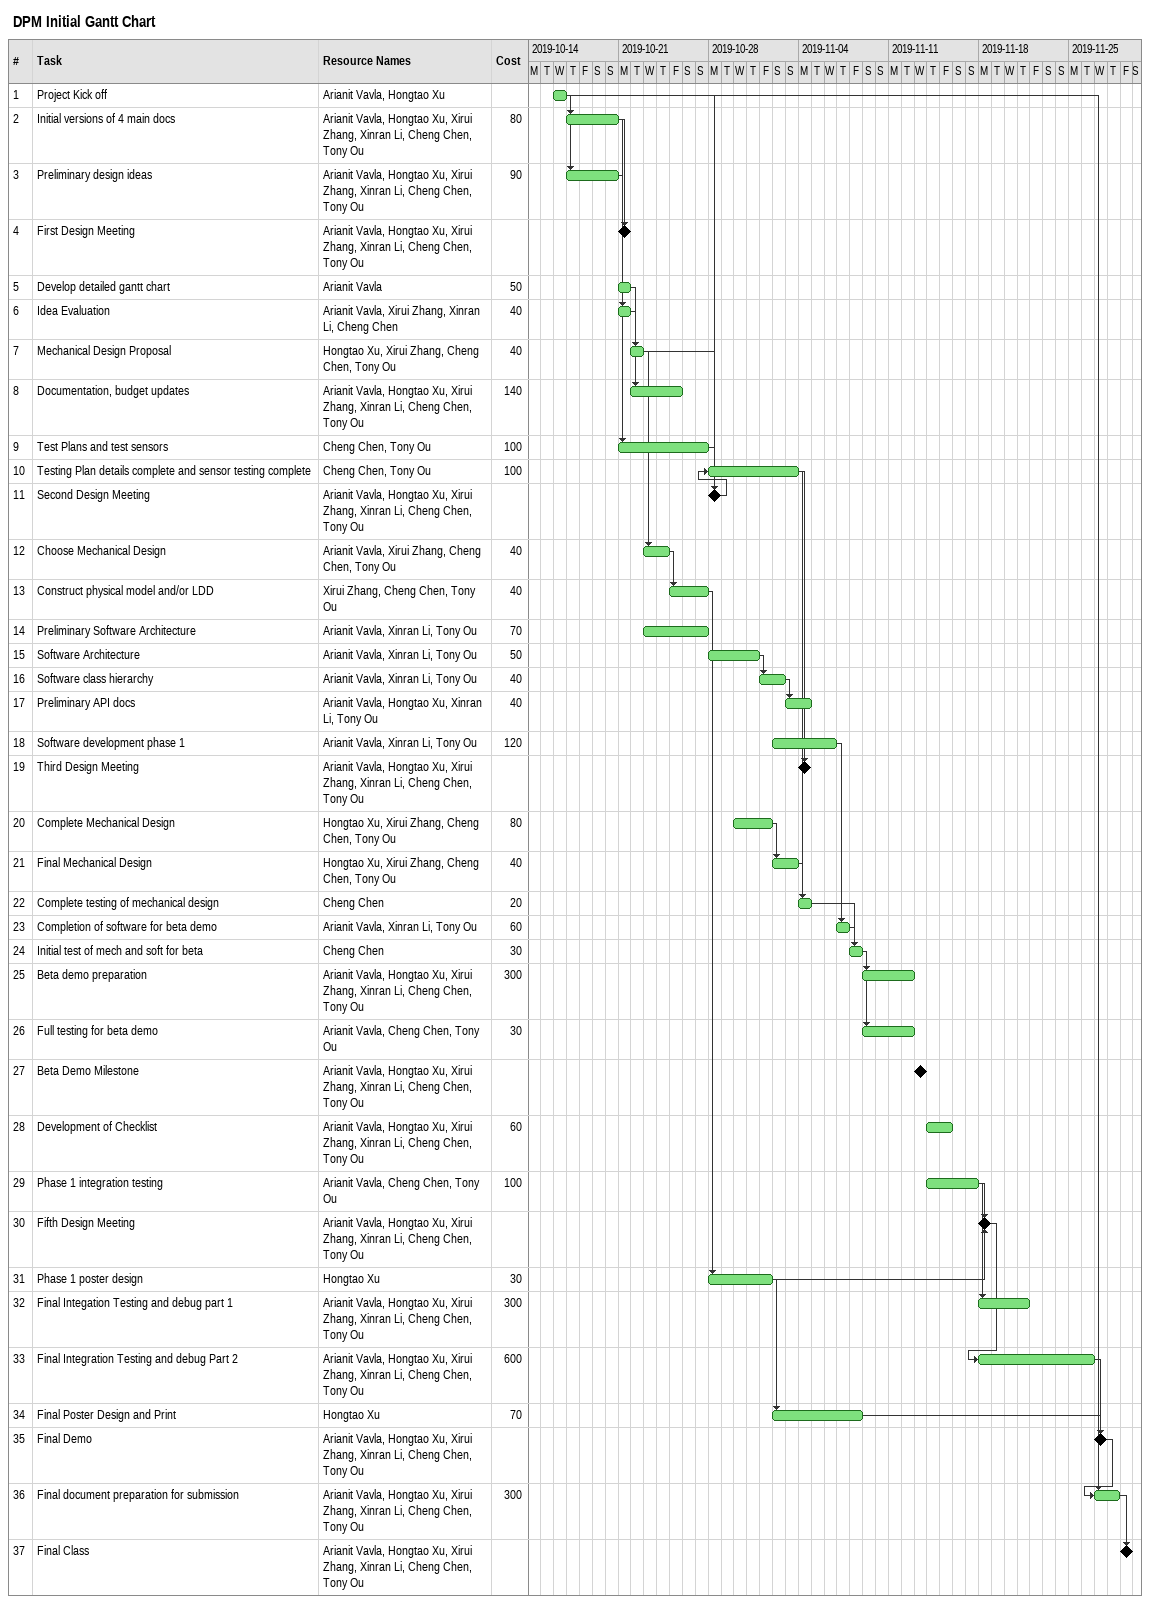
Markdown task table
DPM Initial Gantt Chart

| ID | Task | Start | Finish | Predecessors | Resources | Cost |
|---|---|---|---|---|---|---|
| 1 | Project Kick off | 2019-10-16 | 2019-10-16 |  | Arianit Vavla, Hongtao Xu |  |
| 2 | Initial versions of 4 main docs | 2019-10-17 | 2019-10-20 | 1 | Arianit Vavla, Hongtao Xu, Xirui Zhang, Xinran Li, Cheng Chen, Tony Ou | 80 |
| 3 | Preliminary design ideas | 2019-10-17 | 2019-10-20 | 1 | Arianit Vavla, Hongtao Xu, Xirui Zhang, Xinran Li, Cheng Chen, Tony Ou | 90 |
| 4 | First Design Meeting (milestone) | 2019-10-21 | 2019-10-21 | 2 | Arianit Vavla, Hongtao Xu, Xirui Zhang, Xinran Li, Cheng Chen, Tony Ou |  |
| 5 | Develop detailed gantt chart | 2019-10-21 | 2019-10-21 |  | Arianit Vavla | 50 |
| 6 | Idea Evaluation | 2019-10-21 | 2019-10-21 | 2, 3 | Arianit Vavla, Xirui Zhang, Xinran Li, Cheng Chen | 40 |
| 7 | Mechanical Design Proposal | 2019-10-22 | 2019-10-22 | 6 | Hongtao Xu, Xirui Zhang, Cheng Chen, Tony Ou | 40 |
| 8 | Documentation, budget updates | 2019-10-22 | 2019-10-25 | 5 | Arianit Vavla, Hongtao Xu, Xirui Zhang, Xinran Li, Cheng Chen, Tony Ou | 140 |
| 9 | Test Plans and test sensors | 2019-10-21 | 2019-10-27 | 2 | Cheng Chen, Tony Ou | 100 |
| 10 | Testing Plan details complete and sensor testing complete | 2019-10-28 | 2019-11-03 | 11 | Cheng Chen, Tony Ou | 100 |
| 11 | Second Design Meeting (milestone) | 2019-10-28 | 2019-10-28 | 1, 7, 9 | Arianit Vavla, Hongtao Xu, Xirui Zhang, Xinran Li, Cheng Chen, Tony Ou |  |
| 12 | Choose Mechanical Design | 2019-10-23 | 2019-10-24 | 7 | Arianit Vavla, Xirui Zhang, Cheng Chen, Tony Ou | 40 |
| 13 | Construct physical model and/or LDD | 2019-10-25 | 2019-10-27 | 12 | Xirui Zhang, Cheng Chen, Tony Ou | 40 |
| 14 | Preliminary Software Architecture | 2019-10-23 | 2019-10-27 |  | Arianit Vavla, Xinran Li, Tony Ou | 70 |
| 15 | Software Architecture | 2019-10-28 | 2019-10-31 |  | Arianit Vavla, Xinran Li, Tony Ou | 50 |
| 16 | Software class hierarchy | 2019-11-01 | 2019-11-02 | 15 | Arianit Vavla, Xinran Li, Tony Ou | 40 |
| 17 | Preliminary API docs | 2019-11-03 | 2019-11-04 | 16 | Arianit Vavla, Hongtao Xu, Xinran Li, Tony Ou | 40 |
| 18 | Software development phase 1 | 2019-11-02 | 2019-11-06 |  | Arianit Vavla, Xinran Li, Tony Ou | 120 |
| 19 | Third Design Meeting (milestone) | 2019-11-04 | 2019-11-04 | 10 | Arianit Vavla, Hongtao Xu, Xirui Zhang, Xinran Li, Cheng Chen, Tony Ou |  |
| 20 | Complete Mechanical Design | 2019-10-30 | 2019-11-01 |  | Hongtao Xu, Xirui Zhang, Cheng Chen, Tony Ou | 80 |
| 21 | Final Mechanical Design | 2019-11-02 | 2019-11-03 | 20 | Hongtao Xu, Xirui Zhang, Cheng Chen, Tony Ou | 40 |
| 22 | Complete testing of mechanical design | 2019-11-04 | 2019-11-04 | 10, 21 | Cheng Chen | 20 |
| 23 | Completion of software for beta demo | 2019-11-07 | 2019-11-07 | 18 | Arianit Vavla, Xinran Li, Tony Ou | 60 |
| 24 | Initial test of mech and soft for beta | 2019-11-08 | 2019-11-08 | 22, 23 | Cheng Chen | 30 |
| 25 | Beta demo preparation | 2019-11-09 | 2019-11-12 | 24 | Arianit Vavla, Hongtao Xu, Xirui Zhang, Xinran Li, Cheng Chen, Tony Ou | 300 |
| 26 | Full testing for beta demo | 2019-11-09 | 2019-11-12 | 24 | Arianit Vavla, Cheng Chen, Tony Ou | 30 |
| 27 | Beta Demo Milestone (milestone) | 2019-11-13 | 2019-11-13 |  | Arianit Vavla, Hongtao Xu, Xirui Zhang, Xinran Li, Cheng Chen, Tony Ou |  |
| 28 | Development of Checklist | 2019-11-14 | 2019-11-15 |  | Arianit Vavla, Hongtao Xu, Xirui Zhang, Xinran Li, Cheng Chen, Tony Ou | 60 |
| 29 | Phase 1 integration testing | 2019-11-14 | 2019-11-17 |  | Arianit Vavla, Cheng Chen, Tony Ou | 100 |
| 30 | Fifth Design Meeting (milestone) | 2019-11-18 | 2019-11-18 | 29, 31 | Arianit Vavla, Hongtao Xu, Xirui Zhang, Xinran Li, Cheng Chen, Tony Ou |  |
| 31 | Phase 1 poster design | 2019-10-28 | 2019-11-01 | 13 | Hongtao Xu | 30 |
| 32 | Final Integation Testing and debug part 1 | 2019-11-18 | 2019-11-21 | 29 | Arianit Vavla, Hongtao Xu, Xirui Zhang, Xinran Li, Cheng Chen, Tony Ou | 300 |
| 33 | Final Integration Testing and debug Part 2 | 2019-11-18 | 2019-11-26 | 30 | Arianit Vavla, Hongtao Xu, Xirui Zhang, Xinran Li, Cheng Chen, Tony Ou | 600 |
| 34 | Final Poster Design and Print | 2019-11-02 | 2019-11-08 | 31 | Hongtao Xu | 70 |
| 35 | Final Demo (milestone) | 2019-11-27 | 2019-11-27 | 33, 34 | Arianit Vavla, Hongtao Xu, Xirui Zhang, Xinran Li, Cheng Chen, Tony Ou |  |
| 36 | Final document preparation for submission | 2019-11-27 | 2019-11-28 | 1, 35 | Arianit Vavla, Hongtao Xu, Xirui Zhang, Xinran Li, Cheng Chen, Tony Ou | 300 |
| 37 | Final Class (milestone) | 2019-11-29 | 2019-11-29 | 36 | Arianit Vavla, Hongtao Xu, Xirui Zhang, Xinran Li, Cheng Chen, Tony Ou |  |
